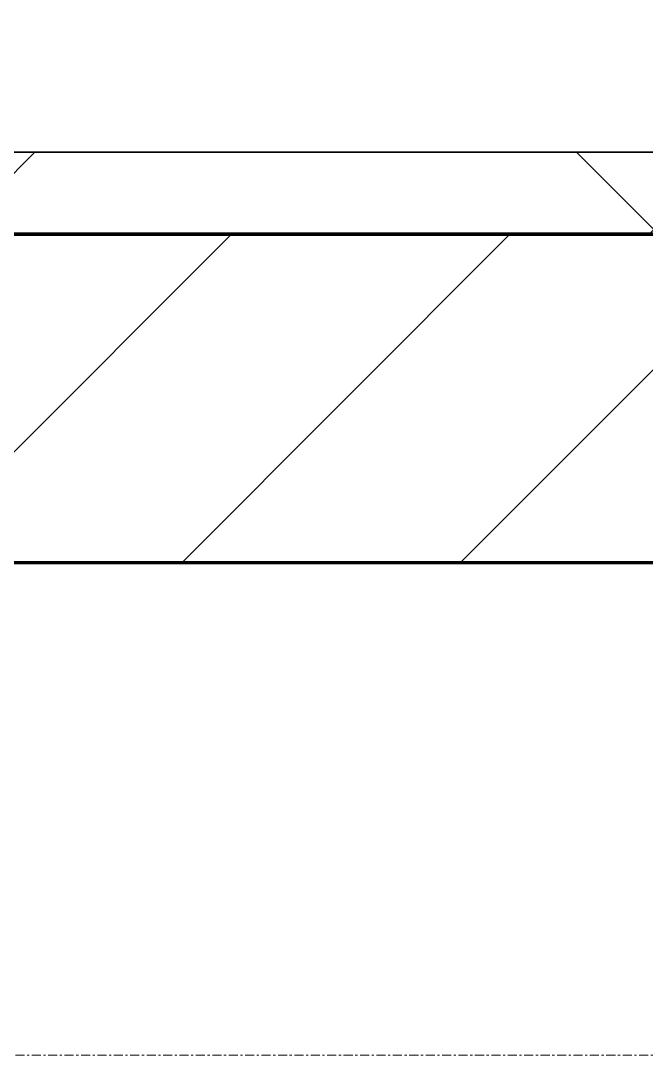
# Model space of a CAD drawing. Header units: millimetres. Extents: x -853432 to -773672, y -18171 to 22484.
# Drawn here: x -802245 to -801863, y -4321 to -3691 of the extents above; entities that cross this region are included whole.
import ezdxf
from ezdxf.xclip import XClip

# ---------------------------------------------------------------- set-up
doc = ezdxf.new("R2010")
doc.units = ezdxf.units.MM
doc.header["$XCLIPFRAME"] = 0
doc.linetypes.add('DPA_Grid _ Level 100', pattern=[10, 5.5, -1.6, 1.3, -1.6])
for name, color, linetype, lineweight in [('A-GLAZ-CURT', 2, 'Continuous', 9), ('A-WALL', 5, 'Continuous', 35), ('A-WALL-FNSH', 2, 'Continuous', 35), ('A-WALL-PATT', 1, 'Continuous', 35), ('S-GRID', 251, 'Continuous', 9)]:
    doc.layers.add(name, color=color, linetype=linetype, lineweight=lineweight)
doc.layers.add('A11_ALU.SOLID SHEET', color=2, linetype='Continuous')

# ---------------------------------------------------------------- blocks, each defined once
blk = doc.blocks.new('*U2464')
at = {"layer": 'S-GRID', "linetype": 'DPA_Grid _ Level 100'}
blk.add_line((57000, -7900), (-16649.52, -7900), dxfattribs=at)
blk = doc.blocks.new('PPLS-PP19_Custom Tile Pattern - Custom Tile Pattern-V141-4251-01 ENLARGED CONCOURSE LEVEL - REFLECTED CEILING PLAN - SHEET 2')
at = {"layer": 'A-GLAZ-CURT'}
for p, q in [((-300, 0), (300, 0)), ((300, 0), (-300, 0)), ((195.99, 0), (202.06, 0)), ((202.06, 0), (195.99, 0)), ((202.29, 0), (213.31, 0)), ((213.31, 0), (202.29, 0)), ((230.06, 0), (300, 0)), ((-300, -50), (300, -50)), ((300, -50), (-300, -50))]:
    blk.add_line(p, q, dxfattribs=at)
for points, knots in [([(-126.5, 0), (-122.44, 0), (-108.71, 0), (-86.68, 0), (-63.44, 0), (-54.4, 0), (-48.53, 0), (-30.79, 0), (-18.03, 0), (8.61, 0), (15.02, 0), (22.91, 0), (31, 0), (39.04, 0), (51.19, 0), (58.74, 0), (61.34, 0), (61.45, 0)], [-5231.017328, -5231.017328, -5231.017328, -5231.017328, -4994.692869, -4542.524482, -4008.285538, -3689.699207, -3546.54457, -3315.260113, -2864.387349, -2439.246196, -2084.094819, -1956.422387, -1818.904206, -1645.594513, -1443.202566, -1228.752106, -1120.932285, -1120.932285, -1120.932285, -1120.932285]), ([(64.41, 0), (60.88, 0), (51.29, 0), (37, 0), (24.07, 0), (12.82, 0), (-2.9, 0), (-20.62, 0), (-32.81, 0), (-44.85, 0), (-51.43, 0), (-51.79, 0)], [-2836.702403, -2836.702403, -2836.702403, -2836.702403, -2634.532728, -2313.748533, -2106.613311, -1925.670641, -1617.263037, -1290.787923, -1039.307308, -819.71621, -644.910881, -644.910881, -644.910881, -644.910881]), ([(-36.78, 0), (-32.43, 0), (-19.22, 0), (8.83, 0), (43.36, 0), (70.92, 0), (82.12, 0), (83.66, 0)], [-6191.144455, -6191.144455, -6191.144455, -6191.144455, -5862.463379, -5340.621928, -4573.028122, -4094.177415, -3869.465285, -3869.465285, -3869.465285, -3869.465285]), ([(70.61, 0), (66.16, 0), (55.8, 0), (39.61, 0), (24.74, 0), (2.64, 0), (-17.84, 0), (-30.57, 0), (-31.82, 0), (-32, 0)], [-4647.237329, -4647.237329, -4647.237329, -4647.237329, -4326.416877, -4098.545751, -3766.694881, -3333.063701, -2994.501669, -2698.150104, -2614.070998, -2614.070998, -2614.070998, -2614.070998]), ([(-15.19, 0), (-13.07, 0), (7.48, 0), (42.82, 0), (88.72, 0), (120.63, 0), (138.28, 0), (138.53, 0)], [-461.142613, -461.142613, -461.142613, -461.142613, -429.606584, -390.253598, -346.313304, -291.370682, -290.5735, -290.5735, -290.5735, -290.5735]), ([(-4.06, 0), (-1.64, 0), (10.61, 0), (22.06, 0), (37.44, 0), (45.92, 0), (56.06, 0), (60.94, 0), (63.77, 0)], [-1839.531443, -1839.531443, -1839.531443, -1839.531443, -1716.209403, -1206.526904, -1089.329421, -901.315459, -753.071572, -580.904666, -580.904666, -580.904666, -580.904666]), ([(64.19, 0), (62.12, 0), (52.5, 0), (35.84, 0), (12, 0), (3.08, 0), (-1.67, 0), (-2.25, 0)], [-336.3272, -336.3272, -336.3272, -336.3272, -330.153101, -307.516438, -285.83788, -246.234814, -234.646884, -234.646884, -234.646884, -234.646884]), ([(64.39, 0), (63.82, 0), (59.6, 0), (51.85, 0), (43.81, 0), (29.53, 0), (20.67, 0), (18.85, 0), (18.16, 0)], [-6768.473424, -6768.473424, -6768.473424, -6768.473424, -6738.82075, -6548.303034, -6314.283804, -6135.05769, -5972.647715, -5832.674503, -5832.674503, -5832.674503, -5832.674503]), ([(27.44, 0), (27.9, 0), (29.54, 0), (38.07, 0), (53.39, 0), (71.67, 0), (84.83, 0), (86.01, 0), (92.51, 0), (94.33, 0)], [-5037.309798, -5037.309798, -5037.309798, -5037.309798, -4887.603822, -4705.298446, -4353.683244, -3960.84581, -3759.045785, -3336.541051, -2783.776468, -2783.776468, -2783.776468, -2783.776468]), ([(27.89, 0), (29.09, 0), (33.4, 0), (48.37, 0), (71.92, 0), (100.57, 0), (116.36, 0), (128.63, 0), (128.95, 0)], [-147.777612, -147.777612, -147.777612, -147.777612, -135.792042, -118.513713, -97.899267, -63.759246, -39.050993, -35.895543, -35.895543, -35.895543, -35.895543]), ([(53.18, 0), (53.06, 0), (52.22, 0), (44.99, 0), (36.46, 0), (30.82, 0)], [-622.740158, -622.740158, -622.740158, -622.740158, -566.066452, -360.610861, 0, 0, 0, 0]), ([(136.44, 0), (121.66, 0), (86.93, 0), (51.16, 0), (31.18, 0)], [-106.750556, -106.750556, -106.750556, -106.750556, -59.610984, 0, 0, 0, 0]), ([(63.83, 0), (60.88, 0), (55.62, 0), (46.51, 0), (41.18, 0), (36.02, 0), (35.54, 0), (35.54, 0)], [-351.497959, -351.497959, -351.497959, -351.497959, -341.267687, -334.000314, -326.15566, -319.318397, -317.489778, -317.489778, -317.489778, -317.489778]), ([(36.29, 0), (37.77, 0), (48.82, 0), (64.79, 0), (95.91, 0), (122.89, 0), (131.14, 0), (133.34, 0)], [-314.598523, -314.598523, -314.598523, -314.598523, -305.899624, -287.17622, -249.500363, -194.761443, -159.62089, -159.62089, -159.62089, -159.62089]), ([(61.47, 0), (61.47, 0), (61.21, 0), (54.61, 0), (53.71, 0), (53.56, 0)], [-1113.311073, -1113.311073, -1113.311073, -1113.311073, -1096.402191, -891.204116, -747.28819, -747.28819, -747.28819, -747.28819]), ([(64.37, 0), (65.59, 0), (68.12, 0), (72.74, 0), (75.22, 0), (76.03, 0), (76.21, 0)], [-568.668947, -568.668947, -568.668947, -568.668947, -495.328968, -421.953223, -334.951786, -290.452333, -290.452333, -290.452333, -290.452333]), ([(103.09, 0), (101.08, 0), (88.39, 0), (75.31, 0), (64.41, 0)], [-375.435014, -375.435014, -375.435014, -375.435014, -369.147452, -336.54709, -336.54709, -336.54709, -336.54709]), ([(168.37, 0), (167.68, 0), (162.47, 0), (147.02, 0), (109.77, 0), (79.92, 0), (65.98, 0), (64.42, 0)], [-543.375029, -543.375029, -543.375029, -543.375029, -530.793311, -458.593899, -401.860199, -357.622665, -352.175796, -352.175796, -352.175796, -352.175796]), ([(76.63, 0), (74.8, 0), (70.8, 0), (66.43, 0), (64.46, 0)], [-3095.572228, -3095.572228, -3095.572228, -3095.572228, -2950.589685, -2837.607875, -2837.607875, -2837.607875, -2837.607875]), ([(114.39, 0), (114.2, 0), (112.08, 0), (105.42, 0), (92.38, 0), (85.59, 0), (74.93, 0), (67.72, 0), (64.84, 0)], [-8148.58938, -8148.58938, -8148.58938, -8148.58938, -8105.191388, -7723.759874, -7531.75727, -7135.649961, -6924.452779, -6776.195379, -6776.195379, -6776.195379, -6776.195379]), ([(76.22, 0), (75.58, 0), (73.64, 0), (71.05, 0), (70.61, 0)], [-193.634889, -193.634889, -193.634889, -193.634889, -31.537676, 0, 0, 0, 0]), ([(94.4, 0), (94.4, 0), (94.64, 0), (99.11, 0), (108.97, 0), (119.67, 0), (128.59, 0), (133.35, 0)], [-2348.345796, -2348.345796, -2348.345796, -2348.345796, -2310.419338, -2233.599744, -2052.234781, -1843.028543, -1597.053085, -1597.053085, -1597.053085, -1597.053085]), ([(129.02, 0), (129.02, 0), (124.41, 0), (122.35, 0), (114.96, 0), (108.04, 0), (103.09, 0)], [-35.386604, -35.386604, -35.386604, -35.386604, -31.430235, -22.807238, -15.488593, 0, 0, 0, 0]), ([(133.35, 0), (133.16, 0), (130.88, 0), (126.24, 0), (118.6, 0), (114.23, 0), (111.98, 0), (105.66, 0), (105.23, 0), (105.23, 0)], [-9688.242096, -9688.242096, -9688.242096, -9688.242096, -9677.714971, -9567.007022, -9453.21225, -9220.200448, -9012.77275, -8966.157302, -8929.495943, -8929.495943, -8929.495943, -8929.495943]), ([(105.26, 0), (105.52, 0), (111.01, 0), (112.65, 0), (113.59, 0)], [-8920.561005, -8920.561005, -8920.561005, -8920.561005, -8814.835624, -8577.462505, -8577.462505, -8577.462505, -8577.462505]), ([(128.58, 0), (128.8, 0), (130.16, 0), (139.26, 0), (152.67, 0), (161.24, 0), (162.19, 0), (162.75, 0)], [-633.326174, -633.326174, -633.326174, -633.326174, -627.736123, -618.981161, -602.094757, -592.980799, -581.414464, -581.414464, -581.414464, -581.414464]), ([(133.38, 0), (133.04, 0), (131.6, 0), (129.87, 0), (129.11, 0)], [-654.408874, -654.408874, -654.408874, -654.408874, -651.020627, -640.742133, -640.742133, -640.742133, -640.742133]), ([(157.9, 0), (156.77, 0), (151.67, 0), (143.49, 0), (136.48, 0), (133.59, 0)], [-10292.955006, -10292.955006, -10292.955006, -10292.955006, -10098.273015, -9847.788484, -9692.532631, -9692.532631, -9692.532631, -9692.532631]), ([(133.72, 0), (134.88, 0), (144.43, 0), (163.31, 0), (185.23, 0), (193.62, 0), (194.69, 0), (194.79, 0)], [-1590.72941, -1590.72941, -1590.72941, -1590.72941, -1530.39897, -1095.004608, -529.74427, -295.064701, -265.121568, -265.121568, -265.121568, -265.121568]), ([(193.8, 0), (193.33, 0), (190.11, 0), (183.13, 0), (171, 0), (161.95, 0), (161.28, 0), (158.35, 0), (157.85, 0), (157.77, 0)], [-11665.349007, -11665.349007, -11665.349007, -11665.349007, -11565.880756, -11105.624034, -10839.086983, -10768.332124, -10666.779182, -10580.760289, -10550.278881, -10550.278881, -10550.278881, -10550.278881]), ([(202.29, 0), (190.65, 0), (176.42, 0), (159.34, 0), (158.33, 0), (158.3, 0)], [-184.467984, -184.467984, -184.467984, -184.467984, -143.776725, -129.632772, -123.352749, -123.352749, -123.352749, -123.352749]), ([(159.07, 0), (159.13, 0), (160.84, 0), (165.21, 0), (174.15, 0), (185.98, 0), (208.82, 0), (219.42, 0), (230.06, 0)], [-115.643202, -115.643202, -115.643202, -115.643202, -114.681583, -87.660824, -65.295536, -41.623857, -24.459831, 0, 0, 0, 0]), ([(162.75, 0), (165.4, 0), (170.91, 0), (172.61, 0), (172.61, 0)], [-111.264224, -111.264224, -111.264224, -111.264224, -56.742688, -19.085662, -19.085662, -19.085662, -19.085662]), ([(247.1, 0), (246.76, 0), (245.04, 0), (238.34, 0), (226.56, 0), (221.1, 0), (200.27, 0), (182.99, 0), (174.27, 0), (169.67, 0), (168.99, 0)], [-9649.085549, -9649.085549, -9649.085549, -9649.085549, -9581.591397, -9406.094246, -9221.510254, -9016.44624, -8717.832359, -8253.978395, -8152.463617, -8069.855175, -8069.855175, -8069.855175, -8069.855175]), ([(201.75, 0), (197.44, 0), (186.36, 0), (175.3, 0), (169.49, 0)], [-180.398796, -180.398796, -180.398796, -180.398796, -162.427601, -142.916156, -142.916156, -142.916156, -142.916156]), ([(171.51, 0), (176.48, 0), (193.23, 0), (201.73, 0), (208.81, 0), (213.9, 0), (241.96, 0), (266.73, 0), (281.71, 0), (291.71, 0), (296.52, 0), (297.86, 0), (298.09, 0)], [-7971.819559, -7971.819559, -7971.819559, -7971.819559, -7784.112253, -7606.717214, -7289.299508, -7042.621073, -6582.165592, -6068.460911, -5766.029927, -5566.724884, -5280.360606, -5199.253518, -5199.253518, -5199.253518, -5199.253518]), ([(172.07, 0), (177.66, 0), (187.87, 0), (198.51, 0), (202.25, 0), (202.34, 0)], [-255.364076, -255.364076, -255.364076, -255.364076, -237.955587, -223.92608, -223.546125, -223.546125, -223.546125, -223.546125]), ([(215.22, 0), (214.62, 0), (210.55, 0), (206.96, 0), (203.08, 0), (202.33, 0)], [-203.825446, -203.825446, -203.825446, -203.825446, -198.527383, -184.406837, -181.210784, -181.210784, -181.210784, -181.210784]), ([(300, 0), (286.53, 0), (254.22, 0), (220.84, 0), (203.62, 0), (202.77, 0)], [-285.253232, -285.253232, -285.253232, -285.253232, -244.693688, -187.987675, -185.029123, -185.029123, -185.029123, -185.029123]), ([(203.09, 0), (204.77, 0), (208.06, 0), (213.96, 0), (215.11, 0)], [-222.566766, -222.566766, -222.566766, -222.566766, -215.862851, -208.75215, -208.75215, -208.75215, -208.75215]), ([(300, 0), (288.22, 0), (262, 0), (230.43, 0), (219.94, 0), (219.02, 0)], [-12528.858583, -12528.858583, -12528.858583, -12528.858583, -11905.454923, -11162.864862, -10856.732305, -10856.732305, -10856.732305, -10856.732305]), ([(219.9, 0), (220.86, 0), (227.84, 0), (242.06, 0), (246.54, 0), (246.96, 0)], [-10670.940496, -10670.940496, -10670.940496, -10670.940496, -10511.382485, -9925.173265, -9834.877357, -9834.877357, -9834.877357, -9834.877357]), ([(284.76, 0), (284.76, 0), (285.09, 0), (287.47, 0), (293.59, 0), (297.76, 0), (300, 0)], [-4110.630118, -4110.630118, -4110.630118, -4110.630118, -4053.389046, -3959.664717, -3862.421465, -3746.95702, -3746.95702, -3746.95702, -3746.95702]), ([(297.38, 0), (295.84, 0), (291.62, 0), (285.38, 0), (284.87, 0)], [-4803.172655, -4803.172655, -4803.172655, -4803.172655, -4358.271401, -4143.037883, -4143.037883, -4143.037883, -4143.037883])]:
    blk.add_open_spline(points, degree=3, knots=knots, dxfattribs=at)
for points in [[(80.35, 0), (79.57, 0), (78.27, 0), (76.63, 0)], [(84.06, 0), (83.48, 0), (82.41, 0), (81.72, 0)], [(133.35, 0), (133.81, 0), (134.22, 0), (134.6, 0)], [(137.1, 0), (136.25, 0), (135.15, 0), (133.72, 0)], [(168.74, 0), (168.74, 0), (169.81, 0), (171.51, 0)], [(195.11, 0), (194.91, 0), (194.44, 0), (193.8, 0)]]:
    blk.add_open_spline(points, degree=3, dxfattribs=at)
blk = doc.blocks.new('PPLS-PP19_Custom Tile Pattern - Custom Tile Pattern-V142-4251-01 ENLARGED CONCOURSE LEVEL - REFLECTED CEILING PLAN - SHEET 2')
at = {"layer": 'A-GLAZ-CURT'}
for p, q in [((-300, 0), (300, 0)), ((300, 0), (-300, 0)), ((-293.07, 0), (-275.75, 0)), ((-275.75, 0), (-293.07, 0)), ((-222.32, 0), (-205, 0)), ((-205, 0), (-222.32, 0)), ((-300, -50), (300, -50)), ((300, -50), (-300, -50))]:
    blk.add_line(p, q, dxfattribs=at)
at = {"layer": 'A-GLAZ-CURT', "flags": 128}
for points in [[(-300, 0), (-291.56, 0), (-283.3, 0), (-275.2, 0), (-267.26, 0), (-259.82, 0)], [(-259.82, 0), (-267.51, 0), (-275.48, 0), (-283.55, 0), (-291.73, 0), (-300, 0)], [(-190.87, 0), (-196.37, 0), (-202.58, 0), (-209.04, 0), (-215.73, 0), (-222.63, 0), (-229.72, 0), (-236.97, 0), (-244.39, 0), (-251.96, 0), (-259.67, 0)], [(-259.45, 0), (-251.77, 0), (-244.2, 0), (-236.74, 0), (-229.36, 0), (-222.06, 0), (-214.83, 0), (-207.71, 0), (-200.76, 0), (-194.02, 0), (-187.54, 0), (-181.38, 0), (-175.58, 0), (-170.25, 0), (-165.64, 0), (-162.01, 0), (-159.53, 0), (-157.46, 0), (-154.52, 0), (-149.42, 0), (-141.84, 0), (-132.81, 0), (-126.08, 0)], [(-125.17, 0), (-128.55, 0), (-134.16, 0), (-140.03, 0), (-145.5, 0), (-150.63, 0), (-155.53, 0), (-160.27, 0), (-164.95, 0), (-169.65, 0), (-174.47, 0), (-179.49, 0), (-184.81, 0), (-190.44, 0)]]:
    blk.add_lwpolyline(points, dxfattribs=at)
at = {"layer": 'A-GLAZ-CURT'}
for points, knots in [([(-300, 0), (-284.65, 0), (-243.99, 0), (-210.82, 0), (-192.01, 0)], [-5323.127839, -5323.127839, -5323.127839, -5323.127839, -4502.809032, -3105.157906, -3105.157906, -3105.157906, -3105.157906]), ([(-190.91, 0), (-198.41, 0), (-226.48, 0), (-262.56, 0), (-294.48, 0), (-300, 0)], [-15667.613966, -15667.613966, -15667.613966, -15667.613966, -15131.813646, -13729.592194, -13439.944408, -13439.944408, -13439.944408, -13439.944408]), ([(-137.88, 0), (-140.56, 0), (-147.66, 0), (-147.69, 0), (-158.72, 0), (-174.02, 0), (-185.59, 0), (-209.77, 0), (-232.01, 0), (-255.22, 0), (-262.59, 0), (-264.9, 0), (-265.4, 0)], [-3187.727384, -3187.727384, -3187.727384, -3187.727384, -2919.378265, -2477.344047, -2237.412286, -2029.680487, -1755.085331, -1400.429864, -858.079193, -543.655514, -208.940337, 0, 0, 0, 0]), ([(-258.6, 0), (-257.91, 0), (-254.26, 0), (-241.25, 0), (-225.99, 0), (-213.1, 0), (-202.23, 0), (-195.53, 0), (-191.86, 0)], [-5722.54675, -5722.54675, -5722.54675, -5722.54675, -5657.471696, -5413.335975, -5017.494783, -4832.723979, -4666.091899, -4455.137067, -4455.137067, -4455.137067, -4455.137067]), ([(-133.82, 0), (-135.51, 0), (-137.8, 0), (-149.31, 0), (-162.01, 0), (-177.91, 0), (-199.46, 0), (-216.65, 0), (-231.26, 0), (-233.46, 0), (-234, 0)], [-2731.647847, -2731.647847, -2731.647847, -2731.647847, -2418.507304, -2308.929706, -2113.765672, -1763.376603, -1422.553702, -978.033455, -846.069444, -682.911962, -682.911962, -682.911962, -682.911962]), ([(-233.49, 0), (-233.44, 0), (-232.38, 0), (-230.74, 0), (-225.3, 0), (-223.63, 0)], [-455.274641, -455.274641, -455.274641, -455.274641, -440.605512, -119.536984, 0, 0, 0, 0]), ([(-223.63, 0), (-219.39, 0), (-208.31, 0), (-197.55, 0), (-192, 0)], [-5463.295695, -5463.295695, -5463.295695, -5463.295695, -5161.076232, -4856.26284, -4856.26284, -4856.26284, -4856.26284]), ([(-190.89, 0), (-189.12, 0), (-182.29, 0), (-169.02, 0), (-152.12, 0), (-136.84, 0), (-127.33, 0), (-124.19, 0), (-123.43, 0), (-123.28, 0)], [-4835.937373, -4835.937373, -4835.937373, -4835.937373, -4739.070012, -4465.409639, -4149.119819, -3839.893365, -3647.167523, -3488.92562, -3439.852845, -3439.852845, -3439.852845, -3439.852845]), ([(-122.46, 0), (-126.46, 0), (-146.93, 0), (-170.32, 0), (-190.88, 0)], [-17507.862731, -17507.862731, -17507.862731, -17507.862731, -17136.203329, -15668.281242, -15668.281242, -15668.281242, -15668.281242]), ([(-190.86, 0), (-185.82, 0), (-158.86, 0), (-129.95, 0), (-110.8, 0), (-99.5, 0), (-91.46, 0)], [-3076.764913, -3076.764913, -3076.764913, -3076.764913, -2700.551212, -1002.059161, -460.363443, 0, 0, 0, 0]), ([(-189.86, 0), (-188.71, 0), (-181.56, 0), (-171.77, 0), (-158.7, 0), (-157.22, 0)], [-4416.730713, -4416.730713, -4416.730713, -4416.730713, -4349.945572, -4000.813434, -3840.635403, -3840.635403, -3840.635403, -3840.635403])]:
    blk.add_open_spline(points, degree=3, knots=knots, dxfattribs=at)
blk = doc.blocks.new('*U634')
at = {"layer": 'A-GLAZ-CURT'}
for name, p in [('PPLS-PP19_Custom Tile Pattern - Custom Tile Pattern-V141-4251-01 ENLARGED CONCOURSE LEVEL - REFLECTED CEILING PLAN - SHEET 2', (33602.37, -7350)), ('PPLS-PP19_Custom Tile Pattern - Custom Tile Pattern-V142-4251-01 ENLARGED CONCOURSE LEVEL - REFLECTED CEILING PLAN - SHEET 2', (34202.37, -7350))]:
    blk.add_blockref(name, p, dxfattribs=at)
blk = doc.blocks.new('*U1213')
blk.add_lwpolyline([(22690, -750), (19166.45, -750), (19116.45, -700), (18966.44, -550), (-101025.39, -550), (-101025.39, -6704.96), (-96300, -6704.96), (-96300, -7350), (-94497.63, -7350), (17250, -7350), (17250, -6849.96), (18300, -6849.96), (22690, -6849.96)], close=True)

msp = doc.modelspace()

# ---------------------------------------------------------------- block references
at = {"layer": 'A11_ALU.SOLID SHEET'}
ref = msp.add_blockref('*U1213', (-744682.37, 3579.02), dxfattribs=at)
XClip(ref).set_block_clipping_path([(-104690.1238047112, -9620.0029952966), (-34092.6543255156, 14392.9971737705)])

# ---------------------------------------------------------------- next in the draw order: hatches: boundary and pattern name
at = {"layer": 'A-WALL-PATT', "lineweight": 9}
h = msp.add_hatch(dxfattribs=at)
h.set_pattern_fill('FP_4', color=256, style=0, pattern_type=2)
h.set_pattern_definition([(45, (0, 0), (-212.13203, 212.13203), []), (135, (0, 0), (-212.13203, -212.13203), [])])
h.paths.add_polyline_path([(-779464.45, -3820.98), (-778775.03, -3820.98), (-778775.03, -3770.98), (-827933.88, -3770.98), (-828045.79, -3820.98), (-779602.34, -3820.98)])
h.paths.add_polyline_path([(-828965.42, -3820.98), (-828156.1, -3820.98), (-828044.19, -3770.98), (-841032.37, -3770.98), (-841032.37, -3820.98), (-829103.3, -3820.98)])
h = msp.add_hatch(dxfattribs=at)
h.set_pattern_fill('FP_2', color=256, style=0, pattern_type=2)
h.set_pattern_definition([(45, (0, 0), (-84.852814, 84.852814), [])])
h.paths.add_polyline_path([(-779326.57, -4020.98), (-778775.03, -4020.98), (-778775.03, -3820.98), (-828045.79, -3820.98), (-828336.65, -3950.93), (-828355, -3909.85), (-828156.1, -3820.98), (-841232.37, -3820.98), (-841232.37, -4020.98), (-779878.11, -4020.98)])
h.paths.add_polyline_path([(-828280, -3860.98), (-828285, -3859.64), (-828288.66, -3855.98), (-828289.66, -3848.39), (-828287.07, -3844.76), (-828282.59, -3841.32), (-828280, -3840.98), (-828272.93, -3843.91), (-828270.34, -3848.39), (-828270.34, -3851.81), (-828272.93, -3858.05), (-828279.18, -3860.64)])

# ---------------------------------------------------------------- next in the draw order: linework, layer by layer
at = {"layer": 'A-WALL', "color": 7, "lineweight": 70}
for p, q in [((-803180, -3820.98), (-801980, -3820.98)), ((-801980, -3820.98), (-803180, -3820.98)), ((-801980, -3820.98), (-799580, -3820.98)), ((-799580, -3820.98), (-801980, -3820.98)), ((-801980, -4020.98), (-803180, -4020.98)), ((-799580, -4020.98), (-801980, -4020.98))]:
    msp.add_line(p, q, dxfattribs=at)
at = {"layer": 'A-WALL-FNSH', "color": 250}
for p, q in [((-803180, -3770.98), (-801980, -3770.98)), ((-801980, -3770.98), (-799580, -3770.98))]:
    msp.add_line(p, q, dxfattribs=at)

# ---------------------------------------------------------------- next in the draw order: block references
for name in ['*U2464', '*U634']:
    msp.add_blockref(name, (-835882.37, 3579.02))

doc.saveas('drawing.dxf')
